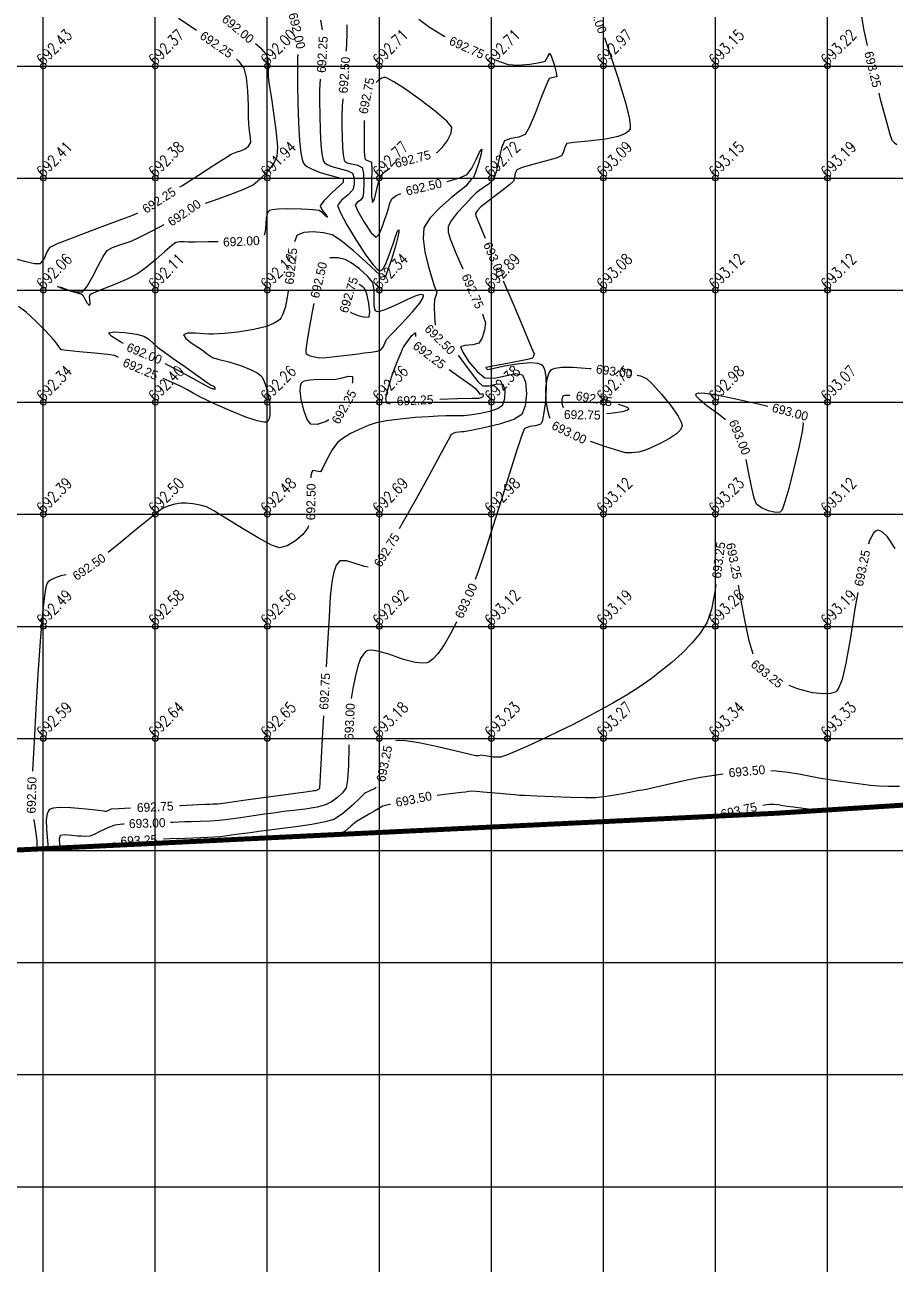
# Model space of a CAD drawing. Header units: millimetres. Extents: x 708400 to 708940, y 1331410 to 1331890.
# Drawn here: x 708644.2 to 708683, y 1331506.5 to 1331561.8 of the extents above; entities that cross this region are included whole.
import ezdxf

# ---------------------------------------------------------------- set-up
doc = ezdxf.new("R2010")
doc.units = ezdxf.units.MM
doc.header["$PDMODE"] = 32
doc.header["$PDSIZE"] = 0.25
for name, color, linetype in [('BLOCK LEVELS', 251, 'Continuous'), ('BOUNDARY', 7, 'Continuous'), ('CONT-MJR', 210, 'Continuous'), ('CONT-MNR', 90, 'Continuous'), ('grid', 4, 'Continuous')]:
    doc.layers.add(name, color=color, linetype=linetype)
doc.styles.add('RS', font='romans.shx', dxfattribs={"height": 5})

msp = doc.modelspace()

# ---------------------------------------------------------------- linework, layer by layer
at = {"layer": 'BLOCK LEVELS', "color": 251}
for p in [(708645, 1331560, 692.428), (708650, 1331560, 692.372), (708655, 1331560, 692.003), (708660, 1331560, 692.712), (708665, 1331560, 692.71), (708670, 1331560, 692.969), (708675, 1331560, 693.147), (708680, 1331560, 693.223), (708645, 1331555, 692.414), (708650, 1331555, 692.385), (708655, 1331555, 691.944), (708660, 1331555, 692.772), (708665, 1331555, 692.72), (708670, 1331555, 693.089), (708675, 1331555, 693.151), (708680, 1331555, 693.19), (708645, 1331550, 692.063), (708650, 1331550, 692.114), (708655, 1331550, 692.157), (708660, 1331550, 692.344), (708665, 1331550, 692.889), (708670, 1331550, 693.085), (708675, 1331550, 693.117), (708680, 1331550, 693.117), (708645, 1331545, 692.336), (708650, 1331545, 692.404), (708655, 1331545, 692.263), (708660, 1331545, 692.365), (708665, 1331545, 692.383), (708670, 1331545, 692.752), (708675, 1331545, 692.977), (708680, 1331545, 693.074), (708645, 1331540, 692.391), (708650, 1331540, 692.5), (708655, 1331540, 692.484), (708660, 1331540, 692.691), (708665, 1331540, 692.981), (708670, 1331540, 693.119), (708675, 1331540, 693.225), (708680, 1331540, 693.117), (708645, 1331535, 692.489), (708650, 1331535, 692.576), (708655, 1331535, 692.558), (708660, 1331535, 692.921), (708665, 1331535, 693.121), (708670, 1331535, 693.192), (708675, 1331535, 693.265), (708680, 1331535, 693.188), (708645, 1331530, 692.586), (708650, 1331530, 692.642), (708655, 1331530, 692.652), (708660, 1331530, 693.182), (708665, 1331530, 693.234), (708670, 1331530, 693.273), (708675, 1331530, 693.338), (708680, 1331530, 693.326)]:
    msp.add_point(p, dxfattribs=at)
at = {"layer": 'BOUNDARY', "ltscale": 0.5, "const_width": 0.221, "elevation": 692.39}
msp.add_lwpolyline([(708485.756, 1331513.718), (708506.417, 1331512.167), (708521.684, 1331513.287), (708545.217, 1331516.153), (708575.447, 1331521.711), (708677.694, 1331526.661), (708702.379, 1331528.237), (708722.343, 1331532.076), (708722.785, 1331547.68), (708720.433, 1331582.346), (708712.318, 1331581.477), (708711.266, 1331622.005), (708710.45, 1331642.096), (708710.067, 1331653.805)], dxfattribs=at)
at = {"layer": 'CONT-MJR', "flags": 128}
for points, elevation in [([(708658.547, 1331561.841), (708658.549, 1331561.391), (708658.513, 1331560.672), (708658.512, 1331560.662)], 692.5), ([(708670.044, 1331561.269), (708670.243, 1331560.698), (708670.647, 1331559.491), (708670.976, 1331558.41), (708671.146, 1331557.724), (708671.198, 1331557.359), (708671.19, 1331557.202), (708671.172, 1331557.152), (708671.126, 1331557.092), (708670.98, 1331556.986), (708670.653, 1331556.86), (708670.088, 1331556.741), (708669.319, 1331556.65), (708668.676, 1331556.594), (708668.365, 1331556.54), (708668.276, 1331556.376), (708668.219, 1331556.161), (708668.131, 1331555.992), (708667.885, 1331555.895), (708667.403, 1331555.756), (708666.845, 1331555.605), (708666.368, 1331555.468), (708666.133, 1331555.375), (708666.069, 1331555.225), (708666.04, 1331555.03), (708665.986, 1331554.861), (708665.809, 1331554.7), (708665.461, 1331554.426), (708665.056, 1331554.119), (708664.708, 1331553.857), (708664.533, 1331553.719), (708664.382, 1331553.557), (708664.287, 1331553.426), (708664.309, 1331553.317), (708664.35, 1331553.205), (708664.464, 1331552.934), (708664.725, 1331552.317)], 693), ([(708652.245, 1331553.886), (708652.595, 1331554.005), (708653.303, 1331554.251), (708653.949, 1331554.498), (708654.365, 1331554.704), (708654.687, 1331554.961), (708655.006, 1331555.278), (708655.274, 1331555.625), (708655.444, 1331555.975), (708655.465, 1331556.372), (708655.412, 1331557.021), (708655.313, 1331557.79), (708655.2, 1331558.547), (708655.104, 1331559.161), (708655.055, 1331559.5), (708655.048, 1331559.756), (708655.052, 1331560.029), (708655.036, 1331560.293), (708654.97, 1331560.516), (708654.753, 1331560.745), (708654.479, 1331560.986)], 692), ([(708656.367, 1331560.519), (708656.353, 1331560.374), (708656.341, 1331560.119), (708656.341, 1331559.79), (708656.346, 1331559.162), (708656.36, 1331558.353), (708656.388, 1331557.48), (708656.438, 1331556.661), (708656.496, 1331556.125), (708656.552, 1331555.831), (708656.596, 1331555.702), (708656.621, 1331555.66), (708656.661, 1331555.613), (708656.771, 1331555.522), (708656.995, 1331555.397), (708657.362, 1331555.253), (708657.838, 1331555.111), (708658.156, 1331555.032), (708658.316, 1331554.995), (708658.37, 1331554.981), (708658.379, 1331554.978), (708658.382, 1331554.969), (708658.387, 1331554.937), (708658.389, 1331554.872), (708658.383, 1331554.807), (708658.22, 1331554.654), (708657.87, 1331554.331), (708657.519, 1331553.984), (708657.353, 1331553.761), (708657.441, 1331553.565), (708657.614, 1331553.354), (708657.691, 1331553.24), (708657.61, 1331553.299), (708657.465, 1331553.447), (708657.315, 1331553.556), (708657.05, 1331553.589), (708656.529, 1331553.618), (708655.915, 1331553.629), (708655.468, 1331553.612), (708655.215, 1331553.58), (708655.104, 1331553.547), (708655.07, 1331553.527), (708655.04, 1331553.495), (708654.994, 1331553.408), (708654.954, 1331553.23), (708654.932, 1331552.947), (708654.911, 1331552.603), (708654.863, 1331552.457)], 692), ([(708658.367, 1331558.533), (708658.346, 1331558.216), (708658.327, 1331557.737), (708658.329, 1331557.315), (708658.335, 1331556.831), (708658.353, 1331556.362), (708658.38, 1331556.048), (708658.41, 1331555.873), (708658.436, 1331555.795), (708658.451, 1331555.769), (708658.482, 1331555.737), (708658.569, 1331555.687), (708658.744, 1331555.638), (708658.999, 1331555.586), (708659.227, 1331555.468), (708659.292, 1331555.205), (708659.309, 1331554.787), (708659.295, 1331554.378), (708659.261, 1331554.141), (708659.154, 1331554.022), (708659.006, 1331553.911), (708658.924, 1331553.799), (708659.041, 1331553.524), (708659.322, 1331553.032), (708659.638, 1331552.564), (708659.86, 1331552.361), (708659.996, 1331552.502), (708660.133, 1331552.813), (708660.252, 1331553.161), (708660.336, 1331553.412), (708660.404, 1331553.647), (708660.468, 1331553.896), (708660.572, 1331554.096), (708660.758, 1331554.229), (708660.957, 1331554.311)], 692.5), ([(708663.022, 1331554.852), (708663.548, 1331555.002), (708663.92, 1331555.161), (708664.133, 1331555.44), (708664.321, 1331555.827), (708664.47, 1331556.163), (708664.568, 1331556.291), (708664.55, 1331556.078), (708664.422, 1331555.646), (708664.275, 1331555.219), (708664.203, 1331555.023), (708664.16, 1331554.988), (708664.116, 1331554.954), (708664.014, 1331554.83), (708663.855, 1331554.643), (708663.647, 1331554.474), (708663.219, 1331554.129), (708662.709, 1331553.683), (708662.253, 1331553.21), (708661.989, 1331552.786), (708661.95, 1331552.306), (708662.032, 1331551.703), (708662.172, 1331551.105), (708662.306, 1331550.641), (708662.369, 1331550.441), (708662.396, 1331550.336), (708662.428, 1331550.232), (708662.499, 1331550.092), (708662.563, 1331549.911), (708662.517, 1331549.752), (708662.459, 1331549.59), (708662.454, 1331549.319), (708662.465, 1331548.805), (708662.489, 1331548.433)], 692.5), ([(708652.808, 1331552.155), (708652.358, 1331552.151), (708651.774, 1331552.148), (708651.472, 1331552.146), (708651.287, 1331552.153), (708651.095, 1331552.159), (708650.923, 1331552.13), (708650.743, 1331551.998), (708650.423, 1331551.718), (708650.022, 1331551.364), (708649.599, 1331551.012), (708649.213, 1331550.735), (708648.775, 1331550.509), (708648.23, 1331550.274), (708647.69, 1331550.058), (708647.338, 1331549.915), (708647.157, 1331549.834), (708647.09, 1331549.795), (708647.075, 1331549.781), (708647.064, 1331549.757), (708647.053, 1331549.694), (708647.058, 1331549.576), (708647.077, 1331549.418), (708647.066, 1331549.313), (708646.974, 1331549.41), (708646.857, 1331549.61), (708646.793, 1331549.726), (708646.746, 1331549.774), (708646.697, 1331549.818), (708646.525, 1331549.867), (708646.159, 1331549.971), (708645.799, 1331550.084), (708645.642, 1331550.159), (708645.785, 1331550.129), (708646.104, 1331550.02), (708646.47, 1331549.922), (708646.752, 1331549.927), (708646.944, 1331550.142), (708647.181, 1331550.563), (708647.434, 1331551.06), (708647.67, 1331551.506), (708647.859, 1331551.77), (708648.089, 1331551.906), (708648.368, 1331552.004), (708648.66, 1331552.089), (708648.927, 1331552.185), (708649.241, 1331552.337), (708649.717, 1331552.578), (708650.239, 1331552.847), (708650.396, 1331552.929)], 692), ([(708657.076, 1331549.409), (708657.048, 1331549.275), (708656.867, 1331548.303), (708656.763, 1331547.667), (708656.721, 1331547.341), (708656.716, 1331547.222), (708656.72, 1331547.196), (708656.739, 1331547.171), (708656.794, 1331547.126), (708656.911, 1331547.071), (708657.101, 1331547.019), (708657.329, 1331546.982), (708657.635, 1331546.995), (708658.145, 1331547.049), (708658.677, 1331547.115), (708659.052, 1331547.164), (708659.325, 1331547.197), (708659.629, 1331547.233), (708659.897, 1331547.277), (708660.062, 1331547.333), (708660.164, 1331547.461), (708660.243, 1331547.634), (708660.326, 1331547.794), (708660.547, 1331548.033), (708660.987, 1331548.492), (708661.48, 1331549.03), (708661.803, 1331549.423), (708661.948, 1331549.648), (708661.978, 1331549.748), (708661.969, 1331549.779), (708661.945, 1331549.798), (708661.854, 1331549.803), (708661.633, 1331549.742), (708661.231, 1331549.572), (708660.662, 1331549.306), (708660.247, 1331549.124), (708660.009, 1331549.046), (708659.904, 1331549.036), (708659.871, 1331549.046), (708659.842, 1331549.071), (708659.8, 1331549.149), (708659.773, 1331549.322), (708659.774, 1331549.619), (708659.776, 1331550.017), (708659.704, 1331550.34), (708659.471, 1331550.629), (708659.115, 1331550.947), (708658.746, 1331551.22), (708658.473, 1331551.373), (708658.163, 1331551.441), (708657.816, 1331551.446), (708657.779, 1331551.434)], 692.5), ([(708665.533, 1331550.415), (708665.632, 1331550.181), (708666.1, 1331549.079), (708666.507, 1331548.116), (708666.795, 1331547.431), (708666.905, 1331547.162), (708666.883, 1331547.057), (708666.84, 1331546.963), (708666.613, 1331546.911), (708666.096, 1331546.807), (708665.484, 1331546.688), (708665.058, 1331546.606), (708664.841, 1331546.563), (708664.768, 1331546.548), (708664.758, 1331546.546), (708664.759, 1331546.542), (708664.77, 1331546.525), (708664.798, 1331546.489), (708664.827, 1331546.458), (708665.049, 1331546.51), (708665.584, 1331546.625), (708666.252, 1331546.734), (708666.762, 1331546.768), (708667.07, 1331546.741), (708667.218, 1331546.689), (708667.27, 1331546.651), (708667.312, 1331546.601), (708667.377, 1331546.456), (708667.435, 1331546.149), (708667.45, 1331545.63), (708667.401, 1331544.934), (708667.331, 1331544.449), (708667.276, 1331544.187), (708667.242, 1331544.081), (708667.227, 1331544.053), (708667.198, 1331544.025), (708667.118, 1331543.984), (708666.956, 1331543.949), (708666.714, 1331543.917), (708666.477, 1331543.826), (708666.353, 1331543.526), (708666.12, 1331542.818), (708665.807, 1331541.824), (708665.447, 1331540.664), (708665.072, 1331539.46), (708664.712, 1331538.332), (708664.398, 1331537.401), (708664.28, 1331537.093)], 693), ([(708648.578, 1331547.623), (708648.449, 1331547.69), (708648.057, 1331547.925), (708647.907, 1331548.094), (708648.146, 1331548.147), (708648.639, 1331548.113), (708649.164, 1331548.034), (708649.496, 1331547.954), (708649.706, 1331547.82), (708649.908, 1331547.634), (708650.103, 1331547.46), (708650.346, 1331547.283), (708650.803, 1331546.956), (708651.362, 1331546.559), (708651.905, 1331546.173), (708652.32, 1331545.88), (708652.49, 1331545.761), (708652.566, 1331545.733), (708652.635, 1331545.705), (708652.651, 1331545.634), (708652.654, 1331545.569), (708652.572, 1331545.594), (708652.471, 1331545.634), (708652.277, 1331545.736), (708651.813, 1331545.984), (708651.208, 1331546.307), (708650.589, 1331546.637), (708650.44, 1331546.716)], 692), ([(708663.518, 1331547.104), (708663.76, 1331546.769), (708664.092, 1331546.311), (708664.396, 1331545.924), (708664.603, 1331545.729), (708664.907, 1331545.732), (708665.261, 1331545.817), (708665.505, 1331545.8), (708665.595, 1331545.536), (708665.589, 1331545.145), (708665.489, 1331544.84), (708665.277, 1331544.705), (708664.919, 1331544.59), (708664.508, 1331544.497), (708664.136, 1331544.431), (708663.782, 1331544.398), (708663.388, 1331544.392), (708662.984, 1331544.393), (708662.606, 1331544.382), (708662.192, 1331544.354), (708661.598, 1331544.311), (708660.935, 1331544.251), (708660.318, 1331544.176), (708659.86, 1331544.083), (708659.494, 1331543.956), (708659.101, 1331543.79), (708658.718, 1331543.599), (708658.383, 1331543.399), (708658.132, 1331543.205), (708657.888, 1331542.876), (708657.663, 1331542.45), (708657.483, 1331542.076), (708657.377, 1331541.899), (708657.192, 1331541.926), (708657.032, 1331541.96), (708656.977, 1331541.843), (708656.947, 1331541.695), (708656.947, 1331541.621)], 692.5), ([(708667.632, 1331544.277), (708667.599, 1331544.351), (708667.516, 1331544.631), (708667.448, 1331545.063), (708667.436, 1331545.626), (708667.487, 1331546.032), (708667.564, 1331546.276), (708667.633, 1331546.398), (708667.674, 1331546.444), (708667.717, 1331546.476), (708667.846, 1331546.524), (708668.133, 1331546.563), (708668.643, 1331546.565), (708669.387, 1331546.51), (708669.46, 1331546.501)], 693), ([(708671.506, 1331546.207), (708671.656, 1331546.174), (708671.92, 1331546.058), (708672.177, 1331545.817), (708672.596, 1331545.357), (708673.046, 1331544.803), (708673.338, 1331544.375), (708673.475, 1331544.106), (708673.51, 1331543.967), (708673.508, 1331543.912), (708673.493, 1331543.861), (708673.429, 1331543.757), (708673.264, 1331543.597), (708672.954, 1331543.384), (708672.503, 1331543.141), (708672.091, 1331542.953), (708671.831, 1331542.849), (708671.562, 1331542.777), (708671.268, 1331542.739), (708670.993, 1331542.748), (708670.686, 1331542.828), (708670.104, 1331543.012), (708669.431, 1331543.25)], 693), ([(708675.445, 1331544.211), (708675.136, 1331544.461), (708674.621, 1331544.843), (708674.298, 1331545.104), (708674.156, 1331545.261), (708674.126, 1331545.344), (708674.134, 1331545.377), (708674.155, 1331545.396), (708674.253, 1331545.416), (708674.522, 1331545.404), (708675.06, 1331545.325), (708675.916, 1331545.155), (708676.844, 1331544.943), (708677.337, 1331544.821)], 693), ([(708678.895, 1331544.1), (708678.921, 1331544.029), (708678.87, 1331543.696), (708678.717, 1331542.975), (708678.504, 1331542.061), (708678.271, 1331541.149), (708678.097, 1331540.553), (708677.989, 1331540.249), (708677.931, 1331540.138), (708677.908, 1331540.115), (708677.873, 1331540.1), (708677.786, 1331540.085), (708677.622, 1331540.094), (708677.369, 1331540.157), (708677.058, 1331540.29), (708676.831, 1331540.453), (708676.723, 1331540.721), (708676.608, 1331541.234), (708676.482, 1331541.887), (708676.369, 1331542.438)], 693), ([(708656.837, 1331539.489), (708656.815, 1331539.398), (708656.586, 1331539.102), (708656.257, 1331538.817), (708655.89, 1331538.6), (708655.551, 1331538.505), (708655.191, 1331538.624), (708654.597, 1331538.943), (708653.89, 1331539.366), (708653.188, 1331539.8), (708652.612, 1331540.152), (708652.282, 1331540.328), (708651.996, 1331540.405), (708651.676, 1331540.461), (708651.373, 1331540.494), (708651.136, 1331540.498), (708650.872, 1331540.459), (708650.598, 1331540.381), (708650.351, 1331540.278), (708650.119, 1331540.107), (708649.667, 1331539.742), (708649.076, 1331539.255), (708648.427, 1331538.721), (708647.9, 1331538.294)], 692.5), ([(708646.025, 1331537.303), (708645.786, 1331537.248), (708645.495, 1331537.154), (708645.316, 1331537.059), (708645.221, 1331536.98), (708645.182, 1331536.935), (708645.162, 1331536.897), (708645.122, 1331536.749), (708645.059, 1331536.367), (708644.973, 1331535.604), (708644.865, 1331534.343), (708644.762, 1331532.871), (708644.668, 1331531.328), (708644.588, 1331529.852), (708644.526, 1331528.582), (708644.524, 1331528.533)], 692.5), ([(708663.442, 1331535.204), (708663.245, 1331534.798), (708662.894, 1331534.174), (708662.614, 1331533.769), (708662.407, 1331533.546), (708662.273, 1331533.443), (708662.208, 1331533.407), (708662.125, 1331533.377), (708661.933, 1331533.352), (708661.594, 1331533.388), (708661.08, 1331533.526), (708660.417, 1331533.753), (708659.937, 1331533.898), (708659.644, 1331533.94), (708659.493, 1331533.922), (708659.433, 1331533.896), (708659.381, 1331533.859), (708659.286, 1331533.761), (708659.163, 1331533.563), (708659.034, 1331533.224), (708658.914, 1331532.73), (708658.824, 1331532.221), (708658.75, 1331531.784)], 693), ([(708658.645, 1331529.72), (708658.643, 1331529.643), (708658.618, 1331528.813), (708658.581, 1331528.153), (708658.52, 1331527.8), (708658.358, 1331527.573), (708658.127, 1331527.359), (708657.863, 1331527.174), (708657.604, 1331527.035), (708657.222, 1331526.932), (708656.683, 1331526.849), (708656.165, 1331526.788), (708655.845, 1331526.751), (708655.618, 1331526.719), (708655.38, 1331526.687), (708655.152, 1331526.656), (708654.875, 1331526.616), (708654.384, 1331526.545), (708653.802, 1331526.462), (708653.25, 1331526.387), (708652.85, 1331526.341), (708652.447, 1331526.315), (708652.003, 1331526.297), (708651.6, 1331526.285), (708651.322, 1331526.276), (708651.057, 1331526.264), (708650.779, 1331526.251), (708650.673, 1331526.245)], 693), ([(708675.347, 1331528.411), (708674.841, 1331528.333), (708674.337, 1331528.25), (708673.81, 1331528.15), (708673.203, 1331528.02), (708672.619, 1331527.887), (708672.159, 1331527.78), (708671.923, 1331527.726), (708671.765, 1331527.698), (708671.599, 1331527.672), (708671.441, 1331527.647), (708671.175, 1331527.595), (708670.696, 1331527.503), (708670.139, 1331527.409), (708669.641, 1331527.351), (708669.198, 1331527.346), (708668.522, 1331527.362), (708667.752, 1331527.39), (708667.026, 1331527.422), (708666.481, 1331527.448), (708666.255, 1331527.459), (708666.15, 1331527.468), (708666.046, 1331527.477), (708665.834, 1331527.496), (708665.363, 1331527.537), (708664.803, 1331527.585), (708664.326, 1331527.626), (708664.104, 1331527.642), (708663.976, 1331527.628), (708663.847, 1331527.609), (708663.67, 1331527.589), (708663.282, 1331527.544), (708662.786, 1331527.484), (708662.588, 1331527.458)], 693.5), ([(708683.214, 1331527.859), (708682.727, 1331527.858), (708682.305, 1331527.871), (708681.915, 1331527.904), (708681.486, 1331527.955), (708681.041, 1331528.016), (708680.6, 1331528.08), (708680.185, 1331528.139), (708679.8, 1331528.201), (708679.323, 1331528.289), (708678.792, 1331528.385), (708678.24, 1331528.476), (708677.705, 1331528.544), (708677.476, 1331528.559)], 693.5), ([(708660.492, 1331527.059), (708660.396, 1331527.037), (708660.154, 1331526.971), (708659.977, 1331526.875), (708659.805, 1331526.766), (708659.592, 1331526.647), (708659.27, 1331526.464), (708658.988, 1331526.288), (708658.731, 1331526.085), (708658.473, 1331525.862), (708658.348, 1331525.754), (708658.284, 1331525.734), (708658.223, 1331525.718)], 693.5), ([(708644.568, 1331526.398), (708644.572, 1331526.369), (708644.634, 1331525.982), (708644.669, 1331525.768), (708644.699, 1331525.564), (708644.72, 1331525.381), (708644.719, 1331525.205), (708644.713, 1331525.064)], 692.5), ([(708648.608, 1331526.174), (708648.549, 1331526.171), (708648.192, 1331526.127), (708647.887, 1331526.018), (708647.557, 1331525.86), (708647.266, 1331525.711), (708647.074, 1331525.633), (708646.898, 1331525.621), (708646.709, 1331525.634), (708646.528, 1331525.647), (708646.27, 1331525.674), (708645.952, 1331525.701), (708645.748, 1331525.668), (708645.705, 1331525.507), (708645.719, 1331525.277), (708645.734, 1331525.114)], 693)]:
    msp.add_lwpolyline(points, dxfattribs=dict(at, elevation=elevation))
at = {"layer": 'CONT-MNR', "flags": 128}
for points, elevation in [([(708682.456, 1331568.254), (708682.355, 1331568.113), (708682.152, 1331567.751), (708681.922, 1331567.285), (708681.714, 1331566.796), (708681.576, 1331566.363), (708681.511, 1331565.928), (708681.463, 1331565.302), (708681.436, 1331564.553), (708681.433, 1331563.753), (708681.457, 1331562.972), (708681.51, 1331562.278), (708681.627, 1331561.578), (708681.771, 1331560.922)], 693.25), ([(708651.833, 1331561.583), (708651.642, 1331561.714), (708651.04, 1331562.116)], 692.25), ([(708657.378, 1331562.052), (708657.453, 1331561.616)], 692.25), ([(708661.769, 1331562.093), (708662.239, 1331561.731), (708662.923, 1331561.322)], 692.75), ([(708651.095, 1331554.602), (708651.18, 1331554.657), (708651.923, 1331555.135), (708652.611, 1331555.576), (708653.134, 1331555.908), (708653.385, 1331556.062), (708653.608, 1331556.149), (708653.846, 1331556.228), (708654.009, 1331556.299), (708654.157, 1331556.431), (708654.258, 1331556.592), (708654.254, 1331556.793), (708654.209, 1331557.105), (708654.168, 1331557.405), (708654.161, 1331557.717), (708654.156, 1331558.258), (708654.134, 1331558.894), (708654.075, 1331559.488), (708653.961, 1331559.907), (708653.761, 1331560.182), (708653.624, 1331560.306)], 692.25), ([(708664.911, 1331560.379), (708665.356, 1331560.2), (708665.743, 1331560.071), (708666.192, 1331560.04), (708666.717, 1331560.081), (708667.17, 1331560.154), (708667.402, 1331560.218), (708667.518, 1331560.422), (708667.605, 1331560.575), (708667.683, 1331560.416), (708667.798, 1331560.069), (708667.896, 1331559.711), (708667.921, 1331559.52), (708667.763, 1331559.481), (708667.576, 1331559.444), (708667.456, 1331559.177), (708667.225, 1331558.588), (708666.948, 1331557.882), (708666.687, 1331557.263), (708666.506, 1331556.939), (708666.219, 1331556.827), (708665.862, 1331556.772), (708665.587, 1331556.655), (708665.455, 1331556.342), (708665.332, 1331555.818), (708665.214, 1331555.285), (708665.094, 1331554.942), (708664.871, 1331554.725), (708664.585, 1331554.534), (708664.324, 1331554.336), (708664.117, 1331554.13), (708663.809, 1331553.81), (708663.479, 1331553.444), (708663.207, 1331553.099), (708663.071, 1331552.843), (708663.076, 1331552.583), (708663.16, 1331552.291), (708663.279, 1331551.994), (708663.389, 1331551.718), (708663.529, 1331551.383), (708663.72, 1331550.956)], 692.75), ([(708657.354, 1331559.417), (708657.334, 1331558.928), (708657.336, 1331558.432), (708657.341, 1331557.803), (708657.357, 1331557.129), (708657.391, 1331556.497), (708657.434, 1331556.082), (708657.479, 1331555.853), (708657.515, 1331555.749), (708657.536, 1331555.715), (708657.573, 1331555.673), (708657.675, 1331555.6), (708657.881, 1331555.512), (708658.206, 1331555.421), (708658.587, 1331555.326), (708658.803, 1331555.223), (708658.875, 1331555.003), (708658.877, 1331554.722), (708658.822, 1331554.474), (708658.615, 1331554.258), (708658.309, 1331554.02), (708658.138, 1331553.78), (708658.25, 1331553.481), (708658.552, 1331552.914), (708658.964, 1331552.225), (708659.404, 1331551.557), (708659.72, 1331551.135), (708659.909, 1331550.933), (708660.002, 1331550.869), (708660.036, 1331550.863), (708660.073, 1331550.874), (708660.15, 1331550.943), (708660.268, 1331551.142), (708660.426, 1331551.526), (708660.611, 1331552.068), (708660.737, 1331552.44), (708660.811, 1331552.625), (708660.849, 1331552.681), (708660.863, 1331552.685), (708660.873, 1331552.671), (708660.873, 1331552.594), (708660.831, 1331552.377), (708660.719, 1331551.961), (708660.537, 1331551.37), (708660.398, 1331550.955), (708660.321, 1331550.738), (708660.291, 1331550.661), (708660.283, 1331550.647), (708660.267, 1331550.635), (708660.215, 1331550.61), (708660.116, 1331550.578), (708660.037, 1331550.561), (708660.029, 1331550.618), (708660.022, 1331550.679), (708659.84, 1331550.854), (708659.395, 1331551.268), (708658.829, 1331551.772), (708658.281, 1331552.22), (708657.894, 1331552.464), (708657.506, 1331552.561), (708657.052, 1331552.603), (708656.625, 1331552.571), (708656.315, 1331552.444), (708656.208, 1331552.16)], 692.25), ([(708662.554, 1331556.134), (708662.602, 1331556.158), (708662.821, 1331556.378), (708663.043, 1331556.682), (708663.203, 1331557.003), (708663.239, 1331557.271), (708663.014, 1331557.538), (708662.493, 1331557.981), (708661.814, 1331558.499), (708661.119, 1331558.991), (708660.644, 1331559.297), (708660.383, 1331559.443), (708660.27, 1331559.488), (708660.235, 1331559.493), (708660.194, 1331559.486), (708660.108, 1331559.454), (708659.97, 1331559.365), (708659.857, 1331559.259)], 692.75), ([(708682.293, 1331558.785), (708682.36, 1331558.524), (708682.605, 1331557.608), (708682.787, 1331556.955), (708682.868, 1331556.69), (708682.985, 1331556.594), (708683.096, 1331556.498)], 693.25), ([(708659.329, 1331557.572), (708659.322, 1331557.307), (708659.319, 1331556.826), (708659.321, 1331556.547), (708659.321, 1331556.499), (708659.322, 1331556.391), (708659.325, 1331556.212), (708659.335, 1331555.988), (708659.366, 1331555.824), (708659.509, 1331555.769), (708659.651, 1331555.714), (708659.658, 1331555.41), (708659.643, 1331554.798), (708659.643, 1331554.193), (708659.698, 1331553.912), (708659.784, 1331554.065), (708659.87, 1331554.444), (708659.982, 1331554.881), (708660.145, 1331555.21), (708660.417, 1331555.415), (708660.462, 1331555.437)], 692.75), ([(708641.348, 1331551.885), (708641.432, 1331551.862), (708641.908, 1331551.763), (708642.387, 1331551.678), (708642.83, 1331551.604), (708643.195, 1331551.537), (708643.65, 1331551.425), (708644.157, 1331551.289), (708644.602, 1331551.189), (708644.875, 1331551.186), (708645.035, 1331551.378), (708645.16, 1331551.676), (708645.315, 1331551.919), (708645.639, 1331552.074), (708646.307, 1331552.34), (708647.147, 1331552.658), (708647.989, 1331552.971), (708648.664, 1331553.221), (708649, 1331553.351), (708649.218, 1331553.454)], 692.25), ([(708658.716, 1331549.03), (708658.759, 1331548.993), (708659.054, 1331548.862), (708659.351, 1331548.789), (708659.54, 1331548.809), (708659.579, 1331549.024), (708659.534, 1331549.403), (708659.454, 1331549.783), (708659.386, 1331550.001), (708659.372, 1331550.024), (708659.333, 1331550.071), (708659.257, 1331550.142), (708659.148, 1331550.225), (708659.095, 1331550.256)], 692.75), ([(708655.934, 1331549.977), (708655.919, 1331549.849), (708655.807, 1331549.266), (708655.698, 1331548.922), (708655.609, 1331548.756), (708655.559, 1331548.695), (708655.49, 1331548.633), (708655.311, 1331548.522), (708654.962, 1331548.382), (708654.403, 1331548.242), (708653.68, 1331548.13), (708653.09, 1331548.071), (708652.804, 1331548.048), (708652.598, 1331548.041), (708652.39, 1331548.042), (708652.166, 1331548.056), (708651.796, 1331548.078), (708651.44, 1331548.074), (708651.262, 1331548.011), (708651.367, 1331547.85), (708651.652, 1331547.625), (708651.968, 1331547.408), (708652.166, 1331547.274), (708652.291, 1331547.178), (708652.424, 1331547.079), (708652.557, 1331546.996), (708652.799, 1331546.923), (708653.277, 1331546.795), (708653.851, 1331546.62), (708654.284, 1331546.451), (708654.546, 1331546.311), (708654.675, 1331546.211), (708654.723, 1331546.16), (708654.763, 1331546.104), (708654.839, 1331545.968), (708654.939, 1331545.715), (708655.044, 1331545.321), (708655.115, 1331544.813), (708655.117, 1331544.458), (708655.08, 1331544.255), (708655.035, 1331544.164), (708655.007, 1331544.133), (708654.967, 1331544.114), (708654.841, 1331544.107), (708654.552, 1331544.166), (708654.04, 1331544.338), (708653.32, 1331544.632), (708652.673, 1331544.92), (708652.271, 1331545.104), (708651.986, 1331545.243), (708651.693, 1331545.405), (708651.402, 1331545.568), (708651.12, 1331545.715), (708650.746, 1331545.882), (708650.35, 1331546.052)], 692.25), ([(708648.358, 1331546.99), (708648.184, 1331547.078), (708647.876, 1331547.124), (708647.291, 1331547.182), (708646.621, 1331547.244), (708646.058, 1331547.301), (708645.794, 1331547.342), (708645.69, 1331547.479), (708645.597, 1331547.64), (708645.435, 1331547.818), (708645.093, 1331548.179), (708644.662, 1331548.614), (708644.235, 1331549.015), (708643.901, 1331549.275)], 692.25), ([(708664.599, 1331548.939), (708664.638, 1331548.844), (708664.734, 1331548.537), (708664.7, 1331548.213), (708664.593, 1331547.873), (708664.441, 1331547.634), (708664.167, 1331547.554), (708663.823, 1331547.537), (708663.629, 1331547.472), (708663.72, 1331547.229), (708663.996, 1331546.804), (708664.361, 1331546.369), (708664.715, 1331546.093), (708665.118, 1331546.07), (708665.614, 1331546.18), (708666.078, 1331546.28), (708666.388, 1331546.225), (708666.529, 1331545.896), (708666.57, 1331545.38), (708666.512, 1331544.841), (708666.358, 1331544.446), (708665.996, 1331544.231), (708665.366, 1331544.027), (708664.666, 1331543.854), (708664.095, 1331543.734), (708663.85, 1331543.688), (708663.768, 1331543.685), (708663.686, 1331543.683), (708663.544, 1331543.67), (708663.392, 1331543.651), (708663.296, 1331543.61), (708663.207, 1331543.557), (708663.067, 1331543.302), (708662.713, 1331542.647), (708662.211, 1331541.722), (708661.626, 1331540.659), (708661.026, 1331539.589), (708660.887, 1331539.35)], 692.75), ([(708660.502, 1331544.908), (708660.338, 1331544.951), (708660.296, 1331545.164), (708660.357, 1331545.502), (708660.467, 1331545.878), (708660.569, 1331546.208), (708660.685, 1331546.54), (708660.836, 1331546.912), (708660.969, 1331547.221), (708661.034, 1331547.364), (708661.083, 1331547.454), (708661.136, 1331547.542), (708661.251, 1331547.705), (708661.453, 1331547.971), (708661.597, 1331548.099), (708661.608, 1331548.09), (708661.62, 1331548.048), (708661.618, 1331547.942), (708661.617, 1331547.934)], 692.25), ([(708663.122, 1331546.455), (708663.591, 1331546.119), (708664.08, 1331545.77), (708664.295, 1331545.611), (708664.413, 1331545.466), (708664.49, 1331545.364), (708664.559, 1331545.37), (708664.623, 1331545.374), (708664.628, 1331545.305), (708664.62, 1331545.233), (708664.532, 1331545.201), (708664.422, 1331545.173), (708664.141, 1331545.164), (708663.492, 1331545.145), (708662.695, 1331545.122)], 692.25), ([(708657.75, 1331544.212), (708657.629, 1331544.146), (708657.232, 1331544.007), (708656.944, 1331544.015), (708656.78, 1331544.234), (708656.627, 1331544.648), (708656.515, 1331545.137), (708656.473, 1331545.502), (708656.479, 1331545.719), (708656.504, 1331545.823), (708656.524, 1331545.86), (708656.559, 1331545.896), (708656.665, 1331545.952), (708656.894, 1331546.003), (708657.276, 1331546.026), (708657.75, 1331546.02), (708658.061, 1331546.022), (708658.338, 1331546.089), (708658.626, 1331546.162), (708658.802, 1331546.146), (708658.802, 1331545.913), (708658.788, 1331545.852)], 692.25), ([(708668.226, 1331544.751), (708668.219, 1331544.756), (708668.164, 1331544.928), (708668.159, 1331545.142), (708668.211, 1331545.289), (708668.232, 1331545.303), (708668.3, 1331545.319), (708668.451, 1331545.321), (708668.496, 1331545.317)], 692.75), ([(708670.658, 1331544.911), (708670.853, 1331544.856), (708671.054, 1331544.773), (708671.119, 1331544.72), (708671.126, 1331544.695), (708671.116, 1331544.671), (708671.046, 1331544.626), (708670.84, 1331544.568), (708670.434, 1331544.505), (708670.158, 1331544.481)], 692.75), ([(708683.024, 1331538.471), (708683.021, 1331538.478), (708682.678, 1331538.988), (708682.443, 1331539.218), (708682.3, 1331539.282), (708682.234, 1331539.285), (708682.17, 1331539.266), (708682.049, 1331539.157), (708681.879, 1331538.838), (708681.826, 1331538.666)], 693.25), ([(708659.499, 1331537.639), (708659.342, 1331537.666), (708658.97, 1331537.784), (708658.531, 1331537.925), (708658.233, 1331537.928), (708658.076, 1331537.73), (708657.972, 1331537.415), (708657.902, 1331537.057), (708657.847, 1331536.73), (708657.811, 1331536.322), (708657.754, 1331535.445), (708657.683, 1331534.237), (708657.625, 1331533.198)], 692.75), ([(708675.012, 1331536.861), (708674.973, 1331536.541), (708674.831, 1331535.752), (708674.622, 1331535.152), (708674.323, 1331534.693), (708673.944, 1331534.243), (708673.512, 1331533.808), (708673.051, 1331533.394), (708672.584, 1331533.009), (708672.137, 1331532.658), (708671.645, 1331532.311), (708671.058, 1331531.943), (708670.419, 1331531.572), (708669.77, 1331531.215), (708669.155, 1331530.889), (708668.618, 1331530.61), (708668.062, 1331530.333), (708667.414, 1331530.025), (708666.75, 1331529.72), (708666.144, 1331529.453), (708665.673, 1331529.258), (708665.412, 1331529.171), (708665.078, 1331529.171), (708664.723, 1331529.217), (708664.532, 1331529.246), (708664.42, 1331529.23), (708664.307, 1331529.217), (708664.047, 1331529.282), (708663.424, 1331529.439), (708662.605, 1331529.632), (708661.756, 1331529.805), (708661.167, 1331529.89), (708660.834, 1331529.905), (708660.737, 1331529.892)], 693.25), ([(708676.683, 1331533.761), (708676.51, 1331534.351), (708676.308, 1331535.291), (708676.12, 1331536.309), (708676.026, 1331536.835)], 693.25), ([(708681.351, 1331536.518), (708681.229, 1331535.787), (708681.026, 1331534.499), (708680.821, 1331533.351), (708680.65, 1331532.635), (708680.514, 1331532.268), (708680.419, 1331532.122), (708680.37, 1331532.083), (708680.298, 1331532.05), (708680.13, 1331532.004), (708679.824, 1331531.984), (708679.34, 1331532.039), (708678.67, 1331532.214), (708678.297, 1331532.362)], 693.25), ([(708657.505, 1331531.001), (708657.452, 1331530.005), (708657.391, 1331528.852), (708657.349, 1331528.057), (708657.332, 1331527.759), (708657.29, 1331527.72), (708657.243, 1331527.685), (708657.155, 1331527.669), (708657.072, 1331527.657), (708657.004, 1331527.648), (708656.698, 1331527.606), (708655.935, 1331527.5), (708654.938, 1331527.363), (708653.932, 1331527.225), (708653.141, 1331527.117), (708652.791, 1331527.071), (708652.582, 1331527.06), (708652.431, 1331527.056), (708652.336, 1331527.051), (708652.241, 1331527.047), (708651.921, 1331527.032), (708651.147, 1331526.997), (708651.096, 1331526.995)], 692.75), ([(708659.865, 1331527.826), (708659.793, 1331527.771), (708659.521, 1331527.631), (708659.379, 1331527.567), (708659.323, 1331527.521), (708659.269, 1331527.475), (708659.124, 1331527.329), (708658.785, 1331527.005), (708658.362, 1331526.643), (708657.965, 1331526.385), (708657.585, 1331526.276), (708656.983, 1331526.165), (708656.272, 1331526.059), (708655.566, 1331525.966), (708654.977, 1331525.892), (708654.619, 1331525.846), (708654.257, 1331525.794), (708653.852, 1331525.739), (708653.5, 1331525.692), (708653.3, 1331525.665), (708653.104, 1331525.636), (708652.908, 1331525.611), (708652.623, 1331525.597), (708652.034, 1331525.572), (708651.318, 1331525.542), (708650.652, 1331525.515), (708650.364, 1331525.503)], 693.25), ([(708679.639, 1331526.785), (708679.599, 1331526.79), (708679.49, 1331526.804), (708679.268, 1331526.832), (708678.911, 1331526.876), (708678.481, 1331526.931), (708678.208, 1331526.966), (708678.006, 1331527), (708677.795, 1331527.037), (708677.596, 1331527.056), (708677.401, 1331527.047), (708677.196, 1331527.02), (708677.122, 1331527.008)], 693.75), ([(708648.898, 1331526.892), (708648.361, 1331526.866), (708648.033, 1331526.847), (708647.902, 1331526.792), (708647.805, 1331526.746), (708647.749, 1331526.747), (708647.694, 1331526.749), (708647.463, 1331526.781), (708646.913, 1331526.847), (708646.235, 1331526.904), (708645.73, 1331526.913), (708645.437, 1331526.885), (708645.306, 1331526.843), (708645.265, 1331526.814), (708645.227, 1331526.769), (708645.173, 1331526.64), (708645.136, 1331526.377), (708645.144, 1331525.954), (708645.194, 1331525.435), (708645.224, 1331525.089)], 692.75), ([(708674.97, 1331526.549), (708674.856, 1331526.524)], 693.75), ([(708648.17, 1331525.339), (708648.037, 1331525.275), (708647.926, 1331525.22)], 693.25)]:
    msp.add_lwpolyline(points, dxfattribs=dict(at, elevation=elevation))
at = {"layer": 'grid'}
for p, q in [((708645, 1331410), (708645, 1331890)), ((708650, 1331410), (708650, 1331890)), ((708655, 1331410), (708655, 1331890)), ((708660, 1331410), (708660, 1331890)), ((708665, 1331410), (708665, 1331890)), ((708670, 1331410), (708670, 1331890)), ((708675, 1331410), (708675, 1331890)), ((708680, 1331410), (708680, 1331890)), ((708400, 1331560), (708845, 1331560)), ((708400, 1331555), (708845, 1331555)), ((708400, 1331550), (708845, 1331550)), ((708400, 1331545), (708845, 1331545)), ((708400, 1331540), (708845, 1331540)), ((708400, 1331535), (708845, 1331535)), ((708400, 1331530), (708845, 1331530)), ((708400, 1331525), (708845, 1331525)), ((708400, 1331520), (708845, 1331520)), ((708400, 1331515), (708845, 1331515)), ((708400, 1331510), (708845, 1331510))]:
    msp.add_line(p, q, dxfattribs=at)

# ---------------------------------------------------------------- texts
at = {"layer": 'BLOCK LEVELS', "color": 251, "style": 'RS', "width": 0.8}
for s, p in [('692.43', (708645, 1331560, 692.428)), ('692.37', (708650, 1331560, 692.372)), ('692.00', (708655, 1331560, 692.003)), ('692.71', (708660, 1331560, 692.712)), ('692.71', (708665, 1331560, 692.71)), ('692.97', (708670, 1331560, 692.969)), ('693.15', (708675, 1331560, 693.147)), ('693.22', (708680, 1331560, 693.223)), ('692.41', (708645, 1331555, 692.414)), ('692.38', (708650, 1331555, 692.385)), ('691.94', (708655, 1331555, 691.944)), ('692.77', (708660, 1331555, 692.772)), ('692.72', (708665, 1331555, 692.72)), ('693.09', (708670, 1331555, 693.089)), ('693.15', (708675, 1331555, 693.151)), ('693.19', (708680, 1331555, 693.19)), ('692.06', (708645, 1331550, 692.063)), ('692.11', (708650, 1331550, 692.114)), ('692.16', (708655, 1331550, 692.157)), ('692.34', (708660, 1331550, 692.344)), ('692.89', (708665, 1331550, 692.889)), ('693.08', (708670, 1331550, 693.085)), ('693.12', (708675, 1331550, 693.117)), ('693.12', (708680, 1331550, 693.117)), ('692.34', (708645, 1331545, 692.336)), ('692.40', (708650, 1331545, 692.404)), ('692.26', (708655, 1331545, 692.263)), ('692.36', (708660, 1331545, 692.365)), ('692.38', (708665, 1331545, 692.383)), ('692.75', (708670, 1331545, 692.752)), ('692.98', (708675, 1331545, 692.977)), ('693.07', (708680, 1331545, 693.074)), ('692.39', (708645, 1331540, 692.391)), ('692.50', (708650, 1331540, 692.5)), ('692.48', (708655, 1331540, 692.484)), ('692.69', (708660, 1331540, 692.691)), ('692.98', (708665, 1331540, 692.981)), ('693.12', (708670, 1331540, 693.119)), ('693.23', (708675, 1331540, 693.225)), ('693.12', (708680, 1331540, 693.117)), ('692.49', (708645, 1331535, 692.489)), ('692.58', (708650, 1331535, 692.576)), ('692.56', (708655, 1331535, 692.558)), ('692.92', (708660, 1331535, 692.921)), ('693.12', (708665, 1331535, 693.121)), ('693.19', (708670, 1331535, 693.192)), ('693.26', (708675, 1331535, 693.265)), ('693.19', (708680, 1331535, 693.188)), ('692.59', (708645, 1331530, 692.586)), ('692.64', (708650, 1331530, 692.642)), ('692.65', (708655, 1331530, 692.652)), ('693.18', (708660, 1331530, 693.182)), ('693.23', (708665, 1331530, 693.234)), ('693.27', (708670, 1331530, 693.273)), ('693.34', (708675, 1331530, 693.338)), ('693.33', (708680, 1331530, 693.326))]:
    msp.add_text(s, height=0.5, rotation=45.0066, dxfattribs=at).set_placement(p)
at = {"layer": 'CONT-MJR', "char_height": 0.4, "attachment_point": 5}
for s, insert, rotation in [('{693.00}', (708669.703, 1331562.244, 693), 289.3768), ('{692.00}', (708656.322, 1331561.57, 692), 283.3461), ('{692.00}', (708653.69, 1331561.653, 692), 320.1556), ('{692.50}', (708658.441, 1331559.597, 692.5), 85.9434), ('{692.50}', (708661.986, 1331554.596, 692.5), 13.2229), ('{692.00}', (708651.294, 1331553.447, 692), 34.2449), ('{692.00}', (708653.842, 1331552.176, 692), 2.658), ('{693.00}', (708665.129, 1331551.366, 693), 293.0067), ('{692.50}', (708657.299, 1331550.452, 692.5), 76.5157), ('{692.50}', (708662.706, 1331547.799, 692.5), 315.4915), ('{692.00}', (708649.51, 1331547.173, 692), 337.8804), ('{693.00}', (708670.486, 1331546.371, 693), 351.8537), ('{693.00}', (708678.337, 1331544.56, 693), 344.9732), ('{693.00}', (708668.474, 1331543.646, 693), 334.2414), ('{693.00}', (708676.083, 1331543.438, 693), 292.1512), ('{692.50}', (708656.951, 1331540.554, 692.5), 89.3629), ('{692.50}', (708647.05, 1331537.648, 692.5), 34.7031), ('{693.00}', (708663.877, 1331536.141, 693), 65.6596), ('{693.00}', (708658.676, 1331530.753, 693), 87.6398), ('{693.50}', (708676.407, 1331528.537, 693.5), 5.2446), ('{692.50}', (708644.483, 1331527.467, 692.5), 88.5725), ('{693.50}', (708661.534, 1331527.289, 693.5), 11.0426), ('{693.00}', (708649.641, 1331526.217, 693), 1.7764)]:
    msp.add_mtext(s, dxfattribs=dict(at, insert=insert, rotation=rotation))
at = {"layer": 'CONT-MNR', "char_height": 0.4, "attachment_point": 5}
for s, insert, rotation in [('{692.25}', (708652.736, 1331560.956, 692.25), 325.3464), ('{692.25}', (708657.457, 1331560.513, 692.25), 86.5781), ('{692.75}', (708663.904, 1331560.821, 692.75), 335.8116), ('{693.25}', (708682.023, 1331559.851, 693.25), 283.6199), ('{692.75}', (708659.434, 1331558.673, 692.75), 78.6854), ('{692.75}', (708661.492, 1331555.848, 692.75), 14.6397), ('{692.25}', (708650.17, 1331554.008, 692.25), 32.6483), ('{692.25}', (708656.06, 1331551.07, 692.25), 84.1218), ('{692.75}', (708658.635, 1331549.786, 692.75), 72.8448), ('{692.75}', (708664.168, 1331549.951, 692.75), 293.6871), ('{692.25}', (708662.231, 1331547.101, 692.25), 323.2351), ('{692.25}', (708649.338, 1331546.483, 692.25), 336.8578), ('{692.25}', (708658.427, 1331544.791, 692.25), 60.2658), ('{692.25}', (708661.596, 1331545.083, 692.25), 2.4799), ('{692.75}', (708669.584, 1331545.149, 692.75), 349.4974), ('{692.75}', (708669.057, 1331544.435, 692.75), 358.9081), ('{692.75}', (708660.327, 1331538.403, 692.75), 58.1488), ('{693.25}', (708675.148, 1331537.953, 693.25), 82.8546), ('{693.25}', (708675.821, 1331537.916, 693.25), 281.2027), ('{693.25}', (708681.554, 1331537.599, 693.25), 78.2087), ('{693.25}', (708677.305, 1331532.882, 693.25), 321.471), ('{692.75}', (708657.565, 1331532.1, 692.75), 86.8906), ('{693.25}', (708660.226, 1331528.874, 693.25), 78.2907), ('{692.75}', (708649.997, 1331526.944, 692.75), 2.6793), ('{693.75}', (708676.045, 1331526.785, 693.75), 12.3702), ('{693.25}', (708649.265, 1331525.452, 693.25), 2.7593)]:
    msp.add_mtext(s, dxfattribs=dict(at, insert=insert, rotation=rotation))

doc.saveas('drawing.dxf')
